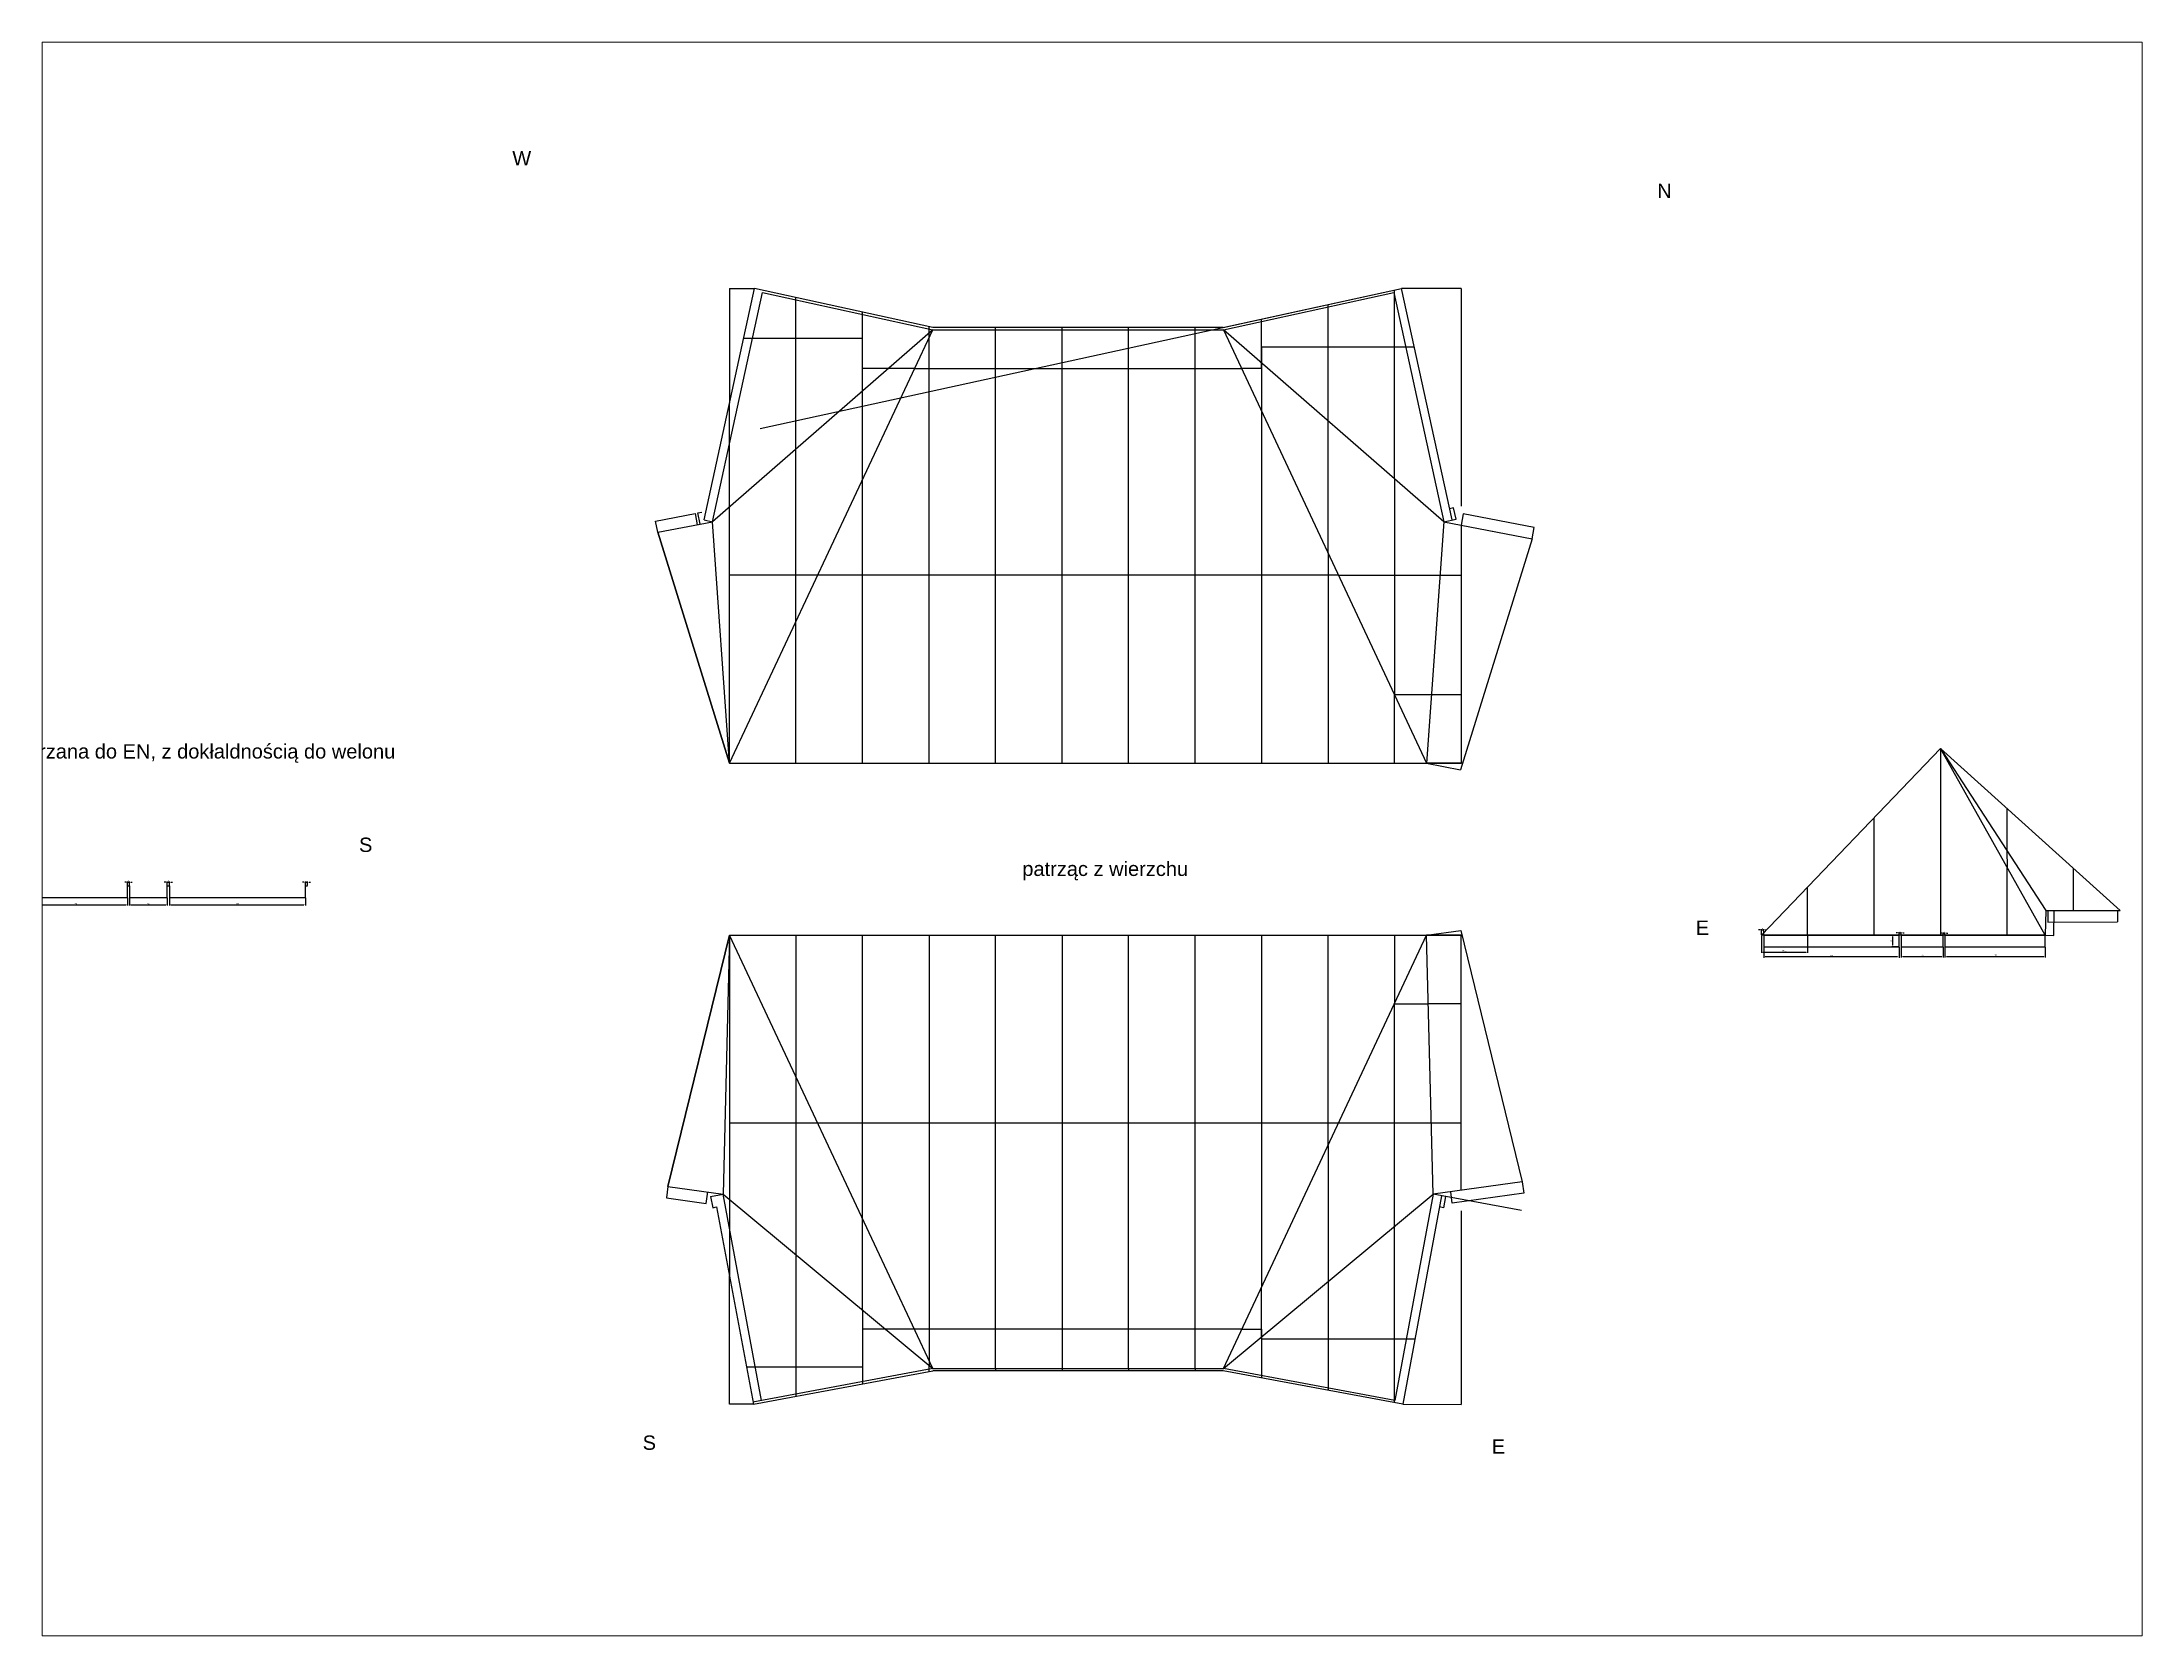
# Paper-space layout 'Layout1' of a CAD drawing. Header units: millimetres. Extents: x 26 to 231, y 20 to 176.
# The model-space entities are those that its viewports show. They can reach past a viewport. Long polylines and large blocks are cut down to what shows.
import ezdxf

# ---------------------------------------------------------------- set-up
doc = ezdxf.new("R2010")
doc.units = ezdxf.units.MM
for name, color, linetype in [('+bryła6', 122, 'Continuous'), ('+kalenica główna', 70, 'Continuous'), ('+kalenice2', 130, 'Continuous'), ('+literki', 7, 'Continuous')]:
    doc.layers.add(name, color=color, linetype=linetype)
for name, color, linetype, transparency in [('+obecna przycieta szmata', 211, 'Continuous', 0.6), ('+szwy5.e', 170, 'Continuous', 0.6), ('+szwy5.e - wymiary', 150, 'Continuous', 0.6), ('+szwy5.n', 170, 'Continuous', 0.6), ('+szwy5.s', 170, 'Continuous', 0.6), ('+szwy5.w', 170, 'Continuous', 0.6), ('+szwy5.w-wymiary', 150, 'Continuous', 0.6), ('obecna przycieta szmata', 211, 'Continuous', 0.6), ('szwy5.e', 170, 'Continuous', 0.6)]:
    doc.layers.add(name, color=color, linetype=linetype, transparency=transparency)
doc.styles.get("Standard").update_dxf_attribs({"font": 'arial.ttf'})
doc.dimstyles.new('ISO-25', dxfattribs={"dimtxt": 2.5, "dimasz": 2.5, "dimexe": 1.25, "dimexo": 0.625, "dimtad": 1, "dimtxsty": 'Standard', "dimcen": 2.5, "dimadec": 0, "dimazin": 0, "dimtfac": 1, "dimtmove": 0, "dimatfit": 3, "dimfxl": 1, "dimarcsym": 0})

# ---------------------------------------------------------------- blocks, each defined once
blk = doc.blocks.new('*D155')
at = {"layer": '+szwy5.e - wymiary', "color": 0, "lineweight": -2, "transparency": 16777216}
for p, q in [((2039.4, 0), (2027.4, 0)), ((2039.4, -20), (2027.4, -20)), ((2028.7, -2.5), (2028.7, -17.5))]:
    blk.add_line(p, q, dxfattribs=at)
at = {"layer": '+szwy5.e - wymiary', "color": 0, "transparency": 16777216}
for points in [[(2028.3, -2.5), (2029.1, -2.5), (2028.7, 0)], [(2028.3, -17.5), (2029.1, -17.5), (2028.7, -20)]]:
    blk.add_solid(points, dxfattribs=at)
at = {"layer": '+szwy5.e - wymiary', "color": 0, "transparency": 16777216, "insert": (2026.8, -10), "char_height": 2.5, "attachment_point": 5, "rotation": 90}
blk.add_mtext('20', dxfattribs=at)
blk = doc.blocks.new('*D156')
at = {"layer": '+szwy5.e - wymiary', "color": 0, "lineweight": -2, "transparency": 16777216}
for p, q in [((2037.5, 4.3), (2035, 4.3)), ((2040, 0.6), (2040, 5.5)), ((2040, 4.3), (2044, 4.3)), ((2044, 0.6), (2044, 5.5)), ((2046.5, 4.3), (2049, 4.3))]:
    blk.add_line(p, q, dxfattribs=at)
at = {"layer": '+szwy5.e - wymiary', "color": 0, "transparency": 16777216}
for points in [[(2037.5, 4.7), (2037.5, 3.9), (2040, 4.3)], [(2046.5, 4.7), (2046.5, 3.9), (2044, 4.3)]]:
    blk.add_solid(points, dxfattribs=at)
at = {"layer": '+szwy5.e - wymiary', "color": 0, "transparency": 16777216, "insert": (2042, 6.2), "char_height": 2.5, "attachment_point": 5}
blk.add_mtext('4', dxfattribs=at)
blk = doc.blocks.new('*D157')
at = {"layer": '+szwy5.e - wymiary', "color": 0, "lineweight": -2, "transparency": 16777216}
for p, q in [((2114.5, 3.8), (2112, 3.8)), ((2117, 0.6), (2117, 5)), ((2117, 3.8), (2120, 3.8)), ((2120, 0.6), (2120, 5)), ((2122.5, 3.8), (2125, 3.8))]:
    blk.add_line(p, q, dxfattribs=at)
at = {"layer": '+szwy5.e - wymiary', "color": 0, "transparency": 16777216}
for points in [[(2114.5, 4.2), (2114.5, 3.3), (2117, 3.8)], [(2122.5, 4.2), (2122.5, 3.3), (2120, 3.8)]]:
    blk.add_solid(points, dxfattribs=at)
at = {"layer": '+szwy5.e - wymiary', "color": 0, "transparency": 16777216, "insert": (2118.5, 5.7), "char_height": 2.5, "attachment_point": 5}
blk.add_mtext('3', dxfattribs=at)
blk = doc.blocks.new('*D158')
at = {"layer": '+szwy5.e - wymiary', "color": 0, "lineweight": -2, "transparency": 16777216}
for p, q in [((1797.5, 9.5), (1795, 9.5)), ((1800, 0.6), (1800, 10.8)), ((1800, 9.5), (1804, 9.5)), ((1804, 0.6), (1804, 10.8)), ((1806.5, 9.5), (1809, 9.5))]:
    blk.add_line(p, q, dxfattribs=at)
at = {"layer": '+szwy5.e - wymiary', "color": 0, "transparency": 16777216}
for points in [[(1797.5, 10), (1797.5, 9.1), (1800, 9.5)], [(1806.5, 10), (1806.5, 9.1), (1804, 9.5)]]:
    blk.add_solid(points, dxfattribs=at)
at = {"layer": '+szwy5.e - wymiary', "color": 0, "transparency": 16777216, "insert": (1802, 11.4), "char_height": 2.5, "attachment_point": 5}
blk.add_mtext('4', dxfattribs=at)
blk = doc.blocks.new('*D159')
at = {"layer": '+szwy5.e - wymiary', "color": 0, "lineweight": -2, "transparency": 16777216}
for p, q in [((1800, -0.6), (1800, -30.6)), ((1802.5, -29.3), (1878, -29.3)), ((1880.5, -0.6), (1880.5, -30.6))]:
    blk.add_line(p, q, dxfattribs=at)
at = {"layer": '+szwy5.e - wymiary', "color": 0, "transparency": 16777216}
for points in [[(1802.5, -28.9), (1802.5, -29.8), (1800, -29.3)], [(1878, -28.9), (1878, -29.8), (1880.5, -29.3)]]:
    blk.add_solid(points, dxfattribs=at)
at = {"layer": '+szwy5.e - wymiary', "color": 0, "transparency": 16777216, "insert": (1840.3, -27.2), "char_height": 2.5, "attachment_point": 5}
blk.add_mtext('80,5', dxfattribs=at)
blk = doc.blocks.new('*D160')
at = {"layer": '+szwy5.e - wymiary', "color": 0, "lineweight": -2, "transparency": 16777216}
for p, q in [((1804, -20.6), (1804, -39.2)), ((2040, -20.6), (2040, -39.2)), ((2037.5, -37.9), (1806.5, -37.9))]:
    blk.add_line(p, q, dxfattribs=at)
at = {"layer": '+szwy5.e - wymiary', "color": 0, "transparency": 16777216}
for points in [[(1806.5, -37.5), (1806.5, -38.3), (1804, -37.9)], [(2037.5, -37.5), (2037.5, -38.3), (2040, -37.9)]]:
    blk.add_solid(points, dxfattribs=at)
at = {"layer": '+szwy5.e - wymiary', "color": 0, "transparency": 16777216, "insert": (1922, -36), "char_height": 2.5, "attachment_point": 5}
blk.add_mtext('236', dxfattribs=at)
blk = doc.blocks.new('*D161')
at = {"layer": '+szwy5.e - wymiary', "color": 0, "lineweight": -2, "transparency": 16777216}
for p, q in [((2044, -20.6), (2044, -38.6)), ((2117, -20.6), (2117, -38.6)), ((2046.5, -37.4), (2114.5, -37.4))]:
    blk.add_line(p, q, dxfattribs=at)
at = {"layer": '+szwy5.e - wymiary', "color": 0, "transparency": 16777216}
for points in [[(2046.5, -36.9), (2046.5, -37.8), (2044, -37.4)], [(2114.5, -36.9), (2114.5, -37.8), (2117, -37.4)]]:
    blk.add_solid(points, dxfattribs=at)
at = {"layer": '+szwy5.e - wymiary', "color": 0, "transparency": 16777216, "insert": (2080.5, -35.5), "char_height": 2.5, "attachment_point": 5}
blk.add_mtext('73', dxfattribs=at)
blk = doc.blocks.new('*D162')
at = {"layer": '+szwy5.e - wymiary', "color": 0, "lineweight": -2, "transparency": 16777216}
for p, q in [((2120, -20.6), (2120, -38.6)), ((2295, -20.6), (2295, -38.6)), ((2122.5, -37.3), (2292.5, -37.3))]:
    blk.add_line(p, q, dxfattribs=at)
at = {"layer": '+szwy5.e - wymiary', "color": 0, "transparency": 16777216}
for points in [[(2122.5, -36.9), (2122.5, -37.7), (2120, -37.3)], [(2292.5, -36.9), (2292.5, -37.7), (2295, -37.3)]]:
    blk.add_solid(points, dxfattribs=at)
at = {"layer": '+szwy5.e - wymiary', "color": 0, "transparency": 16777216, "insert": (2207.5, -35.4), "char_height": 2.5, "attachment_point": 5}
blk.add_mtext('175', dxfattribs=at)
blk = doc.blocks.new('*D180')
at = {"layer": '+szwy5.w-wymiary', "color": 0, "lineweight": -2, "transparency": 16777216}
for p, q in [((-1230.8, 65.3), (-1230.8, 51.6)), ((-1228.3, 52.9), (-1052.3, 52.9)), ((-1049.8, 65.3), (-1049.8, 51.6))]:
    blk.add_line(p, q, dxfattribs=at)
at = {"layer": '+szwy5.w-wymiary', "color": 0, "transparency": 16777216}
for points in [[(-1228.3, 53.3), (-1228.3, 52.5), (-1230.8, 52.9)], [(-1052.3, 53.3), (-1052.3, 52.5), (-1049.8, 52.9)]]:
    blk.add_solid(points, dxfattribs=at)
at = {"layer": '+szwy5.w-wymiary', "color": 0, "transparency": 16777216, "insert": (-1140.3, 54.8), "char_height": 2.5, "attachment_point": 5}
blk.add_mtext('181', dxfattribs=at)
blk = doc.blocks.new('*D181')
at = {"layer": '+szwy5.w-wymiary', "color": 0, "lineweight": -2, "transparency": 16777216}
for p, q in [((-1046.8, 65.3), (-1046.8, 51.6)), ((-1044.3, 52.9), (-983.3, 52.9)), ((-980.8, 65.3), (-980.8, 51.6))]:
    blk.add_line(p, q, dxfattribs=at)
at = {"layer": '+szwy5.w-wymiary', "color": 0, "transparency": 16777216}
for points in [[(-1044.3, 53.3), (-1044.3, 52.5), (-1046.8, 52.9)], [(-983.3, 53.3), (-983.3, 52.5), (-980.8, 52.9)]]:
    blk.add_solid(points, dxfattribs=at)
at = {"layer": '+szwy5.w-wymiary', "color": 0, "transparency": 16777216, "insert": (-1013.8, 54.8), "char_height": 2.5, "attachment_point": 5}
blk.add_mtext('66', dxfattribs=at)
blk = doc.blocks.new('*D182')
at = {"layer": '+szwy5.w-wymiary', "color": 0, "lineweight": -2, "transparency": 16777216}
for p, q in [((-976.8, 65.3), (-976.8, 51.6)), ((-974.3, 52.9), (-742.3, 52.9)), ((-739.8, 65.3), (-739.8, 51.6))]:
    blk.add_line(p, q, dxfattribs=at)
at = {"layer": '+szwy5.w-wymiary', "color": 0, "transparency": 16777216}
for points in [[(-974.3, 53.3), (-974.3, 52.5), (-976.8, 52.9)], [(-742.3, 53.3), (-742.3, 52.5), (-739.8, 52.9)]]:
    blk.add_solid(points, dxfattribs=at)
at = {"layer": '+szwy5.w-wymiary', "color": 0, "transparency": 16777216, "insert": (-858.3, 54.8), "char_height": 2.5, "attachment_point": 5}
blk.add_mtext('237', dxfattribs=at)
blk = doc.blocks.new('*D183')
at = {"layer": '+szwy5.w-wymiary', "color": 0, "lineweight": -2, "transparency": 16777216}
for p, q in [((-1052.3, 92.5), (-1054.8, 92.5)), ((-1049.8, 86.6), (-1049.8, 93.7)), ((-1049.8, 92.5), (-1046.8, 92.5)), ((-1046.8, 86.6), (-1046.8, 93.7)), ((-1044.3, 92.5), (-1041.8, 92.5))]:
    blk.add_line(p, q, dxfattribs=at)
at = {"layer": '+szwy5.w-wymiary', "color": 0, "transparency": 16777216}
for points in [[(-1052.3, 92.9), (-1052.3, 92.1), (-1049.8, 92.5)], [(-1044.3, 92.9), (-1044.3, 92.1), (-1046.8, 92.5)]]:
    blk.add_solid(points, dxfattribs=at)
at = {"layer": '+szwy5.w-wymiary', "color": 0, "transparency": 16777216, "insert": (-1048.3, 94.4), "char_height": 2.5, "attachment_point": 5}
blk.add_mtext('3', dxfattribs=at)
blk = doc.blocks.new('*D184')
at = {"layer": '+szwy5.w-wymiary', "color": 0, "lineweight": -2, "transparency": 16777216}
for p, q in [((-983.3, 92.5), (-985.8, 92.5)), ((-980.8, 86.6), (-980.8, 93.7)), ((-980.8, 92.5), (-976.8, 92.5)), ((-976.8, 86.6), (-976.8, 93.7)), ((-974.3, 92.5), (-971.8, 92.5))]:
    blk.add_line(p, q, dxfattribs=at)
at = {"layer": '+szwy5.w-wymiary', "color": 0, "transparency": 16777216}
for points in [[(-983.3, 92.9), (-983.3, 92.1), (-980.8, 92.5)], [(-974.3, 92.9), (-974.3, 92.1), (-976.8, 92.5)]]:
    blk.add_solid(points, dxfattribs=at)
at = {"layer": '+szwy5.w-wymiary', "color": 0, "transparency": 16777216, "insert": (-978.8, 94.4), "char_height": 2.5, "attachment_point": 5}
blk.add_mtext('4', dxfattribs=at)
blk = doc.blocks.new('*D185')
at = {"layer": '+szwy5.w-wymiary', "color": 0, "lineweight": -2, "transparency": 16777216}
for p, q in [((-742.3, 92.5), (-744.8, 92.5)), ((-739.8, 86.6), (-739.8, 93.7)), ((-739.8, 92.5), (-735.8, 92.5)), ((-735.8, 86.6), (-735.8, 93.7)), ((-733.3, 92.5), (-730.8, 92.5))]:
    blk.add_line(p, q, dxfattribs=at)
at = {"layer": '+szwy5.w-wymiary', "color": 0, "transparency": 16777216}
for points in [[(-742.3, 92.9), (-742.3, 92.1), (-739.8, 92.5)], [(-733.3, 92.9), (-733.3, 92.1), (-735.8, 92.5)]]:
    blk.add_solid(points, dxfattribs=at)
at = {"layer": '+szwy5.w-wymiary', "color": 0, "transparency": 16777216, "insert": (-737.8, 94.4), "char_height": 2.5, "attachment_point": 5}
blk.add_mtext('4', dxfattribs=at)

msp = doc.modelspace()

# ---------------------------------------------------------------- linework, layer by layer
at = {"layer": '+bryła6', "transparency": 33554687, "extrusion": (-0.213314, -0.976984, -2.3207e-13)}
msp.add_line((-29.749, 720.907), (57.497, 1120.493), dxfattribs=at)
at = {"layer": '+bryła6', "transparency": 33554687, "extrusion": (8.65366e-13, -9.62161e-11, -1)}
for p, q in [((57.497, 1120.493), (354.5, 1055.646)), ((861.5, 1055.646), (1158.503, 1120.493, 0)), ((354.5, 1055.646), (861.5, 1055.646))]:
    msp.add_line(p, q, dxfattribs=at)
at = {"layer": '+bryła6', "transparency": 33554687, "extrusion": (0.213314, -0.976984, 9.4187e-11)}
msp.add_line((1158.503, 1120.493, 0), (1245.749, 720.907, 0), dxfattribs=at)
at = {"layer": '+bryła6', "transparency": 33554687, "extrusion": (-0.458724, -0.695276, 0.55332)}
for p in [(354.5, 1055.646), (0, 300)]:
    msp.add_line(p, (-29.749, 720.907), dxfattribs=at)
at = {"layer": '+bryła6', "transparency": 33554687, "extrusion": (1.90012e-12, -0.91048, 0.413554)}
for p, q in [((0, 300), (354.5, 1055.646)), ((861.5, 1055.646), (1216, 300, 0))]:
    msp.add_line(p, q, dxfattribs=at)
at = {"layer": '+bryła6', "transparency": 33554687, "extrusion": (0.458724, -0.695276, 0.55332)}
for q in [(861.5, 1055.646, 0), (1216, 300, 0)]:
    msp.add_line((1245.749, 720.907, 0), q, dxfattribs=at)
at = {"layer": '+bryła6', "transparency": 33554687, "extrusion": (0.126124, -0.653941, 0.745959)}
for q in [(-29.749, 720.907), (0, 300)]:
    msp.add_line((-124.993, 702.537), q, dxfattribs=at)
at = {"layer": '+bryła6', "transparency": 33554687, "extrusion": (-0.126124, -0.653941, 0.745959)}
for p, q in [((1245.749, 720.907, 0), (1399.908, 691.175, 0)), ((1399.908, 691.175, 0), (1274.914, 288.637, 0))]:
    msp.add_line(p, q, dxfattribs=at)
at = {"layer": '+bryła6', "transparency": 33554687, "extrusion": (3.23031e-12, -0.951398, -0.307964)}
msp.add_line((0, 300), (1216, 300, 0), dxfattribs=at)
at = {"layer": '+bryła6', "transparency": 33554687, "extrusion": (-0.717613, 0.689291, 0.099541)}
msp.add_line((2112.5, 325.34), (1800, 0), dxfattribs=at)
at = {"layer": '+bryła6', "transparency": 33554687, "extrusion": (-3.28418e-14, 0.989733, 0.142927)}
for q in [(2112.5, 325.34), (1800, 0)]:
    msp.add_line((2295, 0), q, dxfattribs=at)
at = {"layer": '+bryła6', "transparency": 33554687, "extrusion": (0.018013, 0.999838, 1.15673e-13)}
for p, q in [((2112.5, 325.34), (2295.775, 42.993)), ((2295.775, 42.993), (2295, 0))]:
    msp.add_line(p, q, dxfattribs=at)
at = {"layer": '+bryła6', "transparency": 33554687, "extrusion": (-0.002704, 0.98639, 0.164399)}
for p, q in [((2425.774, 43.349), (2112.5, 325.34)), ((2295.775, 42.993), (2425.774, 43.349))]:
    msp.add_line(p, q, dxfattribs=at)
at = {"layer": '+bryła6', "transparency": 33554687, "extrusion": (-0.398949, 0.723319, 0.563604)}
for p, q in [((0, 0), (-11.297, -451.401)), ((-11.297, -451.401), (354.5, -755.646, 0))]:
    msp.add_line(p, q, dxfattribs=at)
at = {"layer": '+bryła6', "transparency": 33554687, "extrusion": (3.50499e-11, 0.91048, 0.413554)}
for p, q in [((354.5, -755.646), (0, 0)), ((861.5, -755.646), (1216, 0))]:
    msp.add_line(p, q, dxfattribs=at)
at = {"layer": '+bryła6', "transparency": 33554687, "extrusion": (-0.008326, 0.060355, 0.998142)}
for p, q in [((1216, 0), (1275.437, 8.2, 0)), ((1382.824, -429.945, 0), (1227.297, -451.401, 0))]:
    msp.add_line(p, q, dxfattribs=at)
at = {"layer": '+bryła6', "transparency": 33554687}
for p, q in [((1275.437, 8.2, 0), (1382.824, -429.945, 0)), ((354.5, -755.646), (861.5, -755.646))]:
    msp.add_line(p, q, dxfattribs=at)
at = {"layer": '+bryła6', "transparency": 33554687, "extrusion": (0.098073, 0.71088, 0.696442)}
for q in [(0, 0), (-11.297, -451.401)]:
    msp.add_line((-107.387, -438.145), q, dxfattribs=at)
at = {"layer": '+bryła6', "transparency": 33554687, "extrusion": (0.674861, 0.077452, 0.733869)}
msp.add_line((1227.297, -451.401, 0), (1216, 0), dxfattribs=at)
at = {"layer": '+bryła6', "transparency": 33554687, "extrusion": (-0.135099, 0.726413, 0.673849)}
msp.add_line((55.625, -811.231), (-11.297, -451.401), dxfattribs=at)
at = {"layer": '+bryła6', "transparency": 33554687, "extrusion": (0.398949, 0.723319, 0.563604)}
msp.add_line((861.5, -755.646, 0), (1227.297, -451.401, 0), dxfattribs=at)
at = {"layer": '+bryła6', "transparency": 33554687, "extrusion": (0.135099, 0.726413, 0.673849)}
for p, q in [((1227.297, -451.401, 0), (1160.375, -811.231, 0)), ((1381.65, -480.108, 0), (1227.297, -451.401, 0))]:
    msp.add_line(p, q, dxfattribs=at)
at = {"layer": '+bryła6', "transparency": 33554687, "extrusion": (2.90577e-13, -1.56928e-12, -1)}
msp.add_line((354.5, -755.646), (40.878, -813.974), dxfattribs=at)
at = {"layer": '+bryła6', "transparency": 33554687, "extrusion": (5.27343e-10, 0.413554, 0.91048)}
msp.add_line((354.5, -755.646), (861.5, -755.646, 0), dxfattribs=at)
at = {"layer": '+bryła6', "transparency": 33554687, "extrusion": (-4.55093e-11, 5.8132e-12, -1)}
msp.add_line((1160.375, -811.231, 0), (861.5, -755.646, 0), dxfattribs=at)
at = {"layer": '+kalenica główna', "transparency": 33554687, "extrusion": (-0.189213, -0.981055, 0.041592)}
msp.add_line((1216, 300, 0), (1274.914, 288.637, 0), dxfattribs=at)
at = {"layer": '+kalenica główna', "transparency": 33554687, "extrusion": (3.50499e-11, 0.91048, 0.413554)}
msp.add_line((0, 0), (1276, 0), dxfattribs=at)
at = {"layer": '+kalenica główna', "transparency": 33554687}
msp.add_line((1216, 0), (1275.437, 8.2, 0), dxfattribs=at)
at = {"layer": '+kalenice2', "transparency": 33554687}
for p, q in [((153.876, 628), (0, 628)), ((1062.124, 628, 0), (153.876, 628)), ((1062.124, 628, 0), (1239.182, 628, 0)), ((1276, -328), (0, -328))]:
    msp.add_line(p, q, dxfattribs=at)
at = {"layer": '+kalenice2', "transparency": 33554687, "extrusion": (-9.50283e-11, 1.28208e-10, -1)}
msp.add_line((1239.182, 628, 0), (1276.125, 628, 0), dxfattribs=at)
at = {"layer": '+obecna przycieta szmata', "transparency": 33554687}
for p, q in [((24.787, 1041), (232, 1041)), ((232, 988), (232, 1041)), ((276.849, 988), (232, 988)), ((322.765, 988), (893.235, 988))]:
    msp.add_line(p, q, dxfattribs=at)
at = {"layer": '+obecna przycieta szmata', "transparency": 33554687, "extrusion": (1.05713e-11, -1.17286e-10, -1)}
for q in [(928, 997.714, 0), (1194.488, 1026, 0)]:
    msp.add_line((928, 1026, 0), q, dxfattribs=at)
at = {"layer": '+obecna przycieta szmata', "transparency": 33554687, "extrusion": (-0.609269, -0.699383, -0.373704)}
for q in [(928, 997.714, 0), (893.235, 988, 0)]:
    msp.add_line((928, 988, 0), q, dxfattribs=at)
at = {"layer": '+obecna przycieta szmata', "transparency": 33554687, "extrusion": (-1.16522e-14, 6.57616e-13, -1)}
msp.add_line((322.765, 988), (276.849, 988), dxfattribs=at)
at = {"layer": '+obecna przycieta szmata', "transparency": 33554687, "extrusion": (-6.03594e-11, 9.41304e-11, -1)}
msp.add_line((1216, 300, 0), (1276, 300, 0), dxfattribs=at)
at = {"layer": '+szwy5.e', "transparency": 33554687, "extrusion": (-4.44089e-15, -0.142927, 0.989733)}
msp.add_line((2112.5, 325.34), (1800, 0), dxfattribs=at)
at = {"layer": '+szwy5.e', "transparency": 33554687, "extrusion": (-4.11023e-15, -0.002589, 0.999997)}
msp.add_line((2112.5, 325.34), (2112.5, 0), dxfattribs=at)
at = {"layer": '+szwy5.e', "transparency": 33554687, "extrusion": (0.000450599, -0.164398, 0.986394)}
for p, q in [((2425.774, 43.349), (2112.5, 325.34)), ((2299.775, 42.996, -0.001), (2421.274, 43.329, -0.001))]:
    msp.add_line(p, q, dxfattribs=at)
at = {"layer": '+szwy5.e', "transparency": 33554687}
for p, q in [((2228.025, 221.351), (2228.229, 147.052)), ((2344.514, 43.127), (2344.312, 116.676))]:
    msp.add_line(p, q, dxfattribs=at)
at = {"layer": '+szwy5.e', "transparency": 33554687, "extrusion": (3.7503e-15, 1.21292e-14, -1)}
for p, q in [((1996.5, 0), (1996.5, 204.574)), ((2228.5, 0), (2228.5, 118.549)), ((1880.5, 0), (1880.5, 83.808))]:
    msp.add_line(p, q, dxfattribs=at)
at = {"layer": '+szwy5.e', "transparency": 33554687, "extrusion": (0.246468, 0.159985, 0.955855)}
msp.add_line((2228.229, 147.052), (2228.5, 118.549), dxfattribs=at)
at = {"layer": '+szwy5.e', "transparency": 33554687, "extrusion": (-1.88939e-14, 2.29972e-14, -1)}
for p, q in [((2299.775, 42.996, -0.001), (2299.829, 22.997, -0.001)), ((2421.274, 43.329, -0.001), (2421.329, 23.33, -0.001)), ((2299.829, 22.997, -0.001), (2421.329, 23.33, -0.001))]:
    msp.add_line(p, q, dxfattribs=at)
at = {"layer": '+szwy5.e', "transparency": 33554687, "extrusion": (-9.38631e-13, 1.38714e-13, -1)}
for p, q in [((2309.998, -0.27), (2310.778, 43.034)), ((2295, 0), (2309.998, -0.27))]:
    msp.add_line(p, q, dxfattribs=at)
at = {"layer": '+szwy5.n', "transparency": 33554687, "extrusion": (-0.213314, -0.976984, -2.3207e-13)}
msp.add_line((-44.403, 724.107), (43.695, 1127.601), dxfattribs=at)
at = {"layer": '+szwy5.n', "transparency": 33554559, "extrusion": (5.66447e-13, 6.69753e-13, -1)}
for q in [(0, 927.475), (43.695, 1127.601)]:
    msp.add_line((0, 1127.601), q, dxfattribs=at)
at = {"layer": '+szwy5.n', "transparency": 33554687, "extrusion": (8.65366e-13, -9.62161e-11, -1)}
for p, q in [((354.932, 1059.646), (43.695, 1127.601)), ((861.068, 1059.646), (1172.305, 1127.601, 0)), ((1044, 896.66, 0), (1044, 1099.587, 0)), ((1160, 795.607, 0), (1160, 1124.914, 0)), ((928, 997.714, 0), (928, 1074.259, 0)), ((861.068, 1059.646), (354.932, 1059.646)), ((1245.749, 720.907, 0), (1267.242, 725.6, 0))]:
    msp.add_line(p, q, dxfattribs=at)
at = {"layer": '+szwy5.n', "transparency": 33554687, "extrusion": (0.213314, -0.976984, 9.4187e-11)}
for p, q in [((53.658, 883.356, 0), (1172.305, 1127.601, 0)), ((1260.403, 724.107, 0), (1172.305, 1127.601, 0)), ((1262.976, 745.139, 0), (1256.137, 743.646, 0)), ((1267.242, 725.6, 0), (1262.976, 745.139, 0))]:
    msp.add_line(p, q, dxfattribs=at)
at = {"layer": '+szwy5.n', "transparency": 33554687, "extrusion": (5.66447e-13, 6.69753e-13, -1)}
for p, q in [((116, 847.876), (116, 1111.814)), ((232, 948.929), (232, 1086.486)), ((348, 1049.983), (348, 1061.159)), ((0, 746.822), (0, 927.475))]:
    msp.add_line(p, q, dxfattribs=at)
at = {"layer": '+szwy5.n', "transparency": 33554559, "extrusion": (9.24186e-12, -1.00868e-10, -1)}
for q in [(1172.305, 1127.601, 0), (1276, 747.983, 0)]:
    msp.add_line((1276, 1127.601, 0), q, dxfattribs=at)
at = {"layer": '+szwy5.n', "transparency": 33554687, "extrusion": (1.93579e-13, 3.97926e-13, -1)}
for p, q in [((348, 1041.79), (348, 1049.983)), ((232, 794.527), (232, 948.929)), ((116, 547.263), (116, 847.876)), ((0, 300), (0, 746.822))]:
    msp.add_line(p, q, dxfattribs=at)
at = {"layer": '+szwy5.n', "transparency": 33554687, "extrusion": (-0.744434, 0.34924, -0.569077)}
for p, q in [((348, 300), (348, 1041.79)), ((232, 300), (232, 794.527)), ((116, 300), (116, 547.263))]:
    msp.add_line(p, q, dxfattribs=at)
at = {"layer": '+szwy5.n', "transparency": 33554687, "extrusion": (2.47631e-12, -1, -7.44156e-11)}
for p, q in [((464, 1055.646), (464, 1059.646)), ((580, 1055.646), (580, 1059.646)), ((696, 1055.646), (696, 1059.646)), ((812, 1055.646), (812, 1059.646))]:
    msp.add_line(p, q, dxfattribs=at)
at = {"layer": '+szwy5.n', "transparency": 33554687, "extrusion": (8.88345e-13, -0.005408, -0.999985)}
msp.add_line((464, 300), (464, 1055.646), dxfattribs=at)
at = {"layer": '+szwy5.n', "transparency": 33554687, "extrusion": (8.8829e-13, -0.005408, -0.999985)}
for p, q in [((580, 300), (580, 1055.646)), ((696, 300), (696, 1055.646)), ((812, 300), (812, 1055.646))]:
    msp.add_line(p, q, dxfattribs=at)
at = {"layer": '+szwy5.n', "transparency": 33554687, "extrusion": (-6.43623e-11, 8.95382e-11, -1)}
for p, q in [((928, 997.714, 0), (928, 913.895, 0)), ((1044, 666.632, 0), (1044, 896.66, 0)), ((1160, 795.607, 0), (1160, 419.369, 0))]:
    msp.add_line(p, q, dxfattribs=at)
at = {"layer": '+szwy5.n', "transparency": 33554687, "extrusion": (8.04926e-13, 4.94049e-15, -1)}
for p, q in [((928, 913.895), (928, 300)), ((1044, 666.632, 0), (1044, 300)), ((1160, 300), (1160, 419.369))]:
    msp.add_line(p, q, dxfattribs=at)
at = {"layer": '+szwy5.n', "transparency": 33554687, "extrusion": (0.189377, -0.981904, -2.28318e-13)}
for p, q in [((-128.781, 722.175), (-60.048, 735.432)), ((-60.048, 735.432), (-56.26, 715.794)), ((-55.138, 736.379), (-48.265, 737.704)), ((-51.35, 716.74), (-55.138, 736.379)), ((-124.993, 702.537), (-128.781, 722.175))]:
    msp.add_line(p, q, dxfattribs=at)
at = {"layer": '+szwy5.n', "transparency": 33554687, "extrusion": (-0.189377, -0.981904, -8.0573e-11)}
for p, q in [((1279.975, 734.674, 0), (1276.186, 715.036, 0)), ((1403.695, 710.813, 0), (1279.975, 734.674, 0)), ((1399.908, 691.175, 0), (1403.695, 710.813, 0))]:
    msp.add_line(p, q, dxfattribs=at)
at = {"layer": '+szwy5.n', "transparency": 33554687, "extrusion": (0.126124, -0.653941, 0.745959)}
for p, q in [((-124.993, 702.537), (-29.749, 720.907)), ((0, 300), (-124.993, 702.537))]:
    msp.add_line(p, q, dxfattribs=at)
at = {"layer": '+szwy5.n', "transparency": 33554687}
for p, q in [((-44.403, 724.107), (-29.749, 720.907)), ((1276, 419.369, 0), (1276, 300, 0)), ((1276, 300, 0), (1216, 300, 0))]:
    msp.add_line(p, q, dxfattribs=at)
at = {"layer": '+szwy5.n', "transparency": 33554687, "extrusion": (-9.50382e-11, 1.28211e-10, -1)}
for p, q in [((1276.177, 715.038, 0), (1276, 419.369, 0)), ((1399.908, 691.175, 0), (1274.914, 288.637, 0)), ((1278.443, 300, 0), (1276, 300, 0))]:
    msp.add_line(p, q, dxfattribs=at)
at = {"layer": '+szwy5.n', "transparency": 33554687, "extrusion": (-0.002004, -0.010391, -0.999944)}
msp.add_line((1276.186, 715.036, 0), (1399.908, 691.175, 0), dxfattribs=at)
at = {"layer": '+szwy5.n', "transparency": 33554559, "extrusion": (-5.81552e-11, 9.66677e-11, -1)}
msp.add_line((1224.437, 419.369, 0), (1160, 419.369, 0), dxfattribs=at)
at = {"layer": '+szwy5.n', "transparency": 33554559, "extrusion": (-9.10317e-11, 1.15488e-10, -1)}
msp.add_line((1276, 419.369, 0), (1224.437, 419.369, 0), dxfattribs=at)
at = {"layer": '+szwy5.s', "transparency": 33554687, "extrusion": (1.47296e-11, -1.47679e-12, -1)}
for p, q in [((0, 0), (0, -460.797, 0)), ((116, -247.263, 0), (116, -557.278, 0)), ((232, -653.759, 0), (232, -494.527, 0)), ((348, -741.79, 0), (348, -750.239, 0))]:
    msp.add_line(p, q, dxfattribs=at)
at = {"layer": '+szwy5.s', "transparency": 33554687, "extrusion": (-0.098073, 0.71088, 0.696442)}
msp.add_line((1275.437, 8.2, 0), (1382.824, -429.945, 0), dxfattribs=at)
at = {"layer": '+szwy5.s', "transparency": 33554687}
for p, q in [((1276, 0, 0), (1277.438, 0.036, 0)), ((1276, 0, 0), (1216, 0)), ((1276, -444.682, 0), (1276, 0, 0)), ((-107.387, -438.145), (-110.12, -457.957, 0)), ((1382.824, -429.945, 0), (1385.557, -449.757, 0)), ((-110.12, -457.957, 0), (-40.777, -467.523)), ((-40.777, -467.523), (-38.043, -447.711)), ((-32.926, -455.424), (-29.269, -475.086)), ((-29.269, -475.086), (-22.387, -473.807)), ((0, -460.797, 0), (0, -594.178)), ((1242.044, -454.144, 0), (1174.391, -817.906, 0)), ((1245.269, -475.086), (1238.387, -473.807)), ((1248.926, -455.424, 0), (1245.269, -475.086)), ((1260.739, -466.977, 0), (1258.006, -447.164, 0)), ((1385.557, -449.757, 0), (1260.739, -466.977, 0)), ((1160, -815.23), (1160, -507.374, 0)), ((861.131, -759.646, 0), (354.869, -759.646)), ((464, -755.646, 0), (464, -759.646, 0)), ((580, -755.646, 0), (580, -759.646, 0)), ((696, -755.646, 0), (696, -759.646, 0)), ((812, -755.646, 0), (812, -759.646, 0)), ((1174.391, -817.906, 0), (861.131, -759.646, 0))]:
    msp.add_line(p, q, dxfattribs=at)
at = {"layer": '+szwy5.s', "transparency": 33554687, "extrusion": (-0.095179, -0.689907, 0.717613)}
msp.add_line((0, 0), (-107.387, -438.145), dxfattribs=at)
at = {"layer": '+szwy5.s', "transparency": 33554687, "extrusion": (-5.82956e-13, -1.1624e-13, -1)}
for p, q in [((116, 0), (116, -247.263)), ((232, -494.527), (232, 0)), ((348, 0), (348, -741.79)), ((464, -755.646), (464, 0)), ((580, 0), (580, -755.646)), ((696, -755.646), (696, 0)), ((812, -755.646), (812, 0))]:
    msp.add_line(p, q, dxfattribs=at)
at = {"layer": '+szwy5.s', "transparency": 33554687, "extrusion": (-3.58591e-11, -0.413554, 0.91048)}
for p, q in [((928, 0), (928, -613.895)), ((1044, -366.632), (1044, 0)), ((1160, 0), (1160, -119.369))]:
    msp.add_line(p, q, dxfattribs=at)
at = {"layer": '+szwy5.s', "transparency": 33554687, "extrusion": (-3.57814e-11, 8.30762e-12, -1)}
for p, q in [((1160, -507.374, 0), (1160, -119.369)), ((1044, -366.632, 0), (1044, -603.855)), ((928, -700.335, 0), (928, -613.895, 0))]:
    msp.add_line(p, q, dxfattribs=at)
at = {"layer": '+szwy5.s', "transparency": 33554559}
for p, q in [((1160, -119.369, 0), (1218.987, -119.369, 0)), ((1276, -119.369, 0), (1218.987, -119.369, 0)), ((0, -817.906, 0), (0, -594.178)), ((41.609, -817.906), (0, -817.906, 0))]:
    msp.add_line(p, q, dxfattribs=at)
at = {"layer": '+szwy5.s', "transparency": 33554687, "extrusion": (4.14786e-13, 1.5401e-12, -1)}
msp.add_line((-32.926, -455.424), (-11.297, -451.401), dxfattribs=at)
at = {"layer": '+szwy5.s', "transparency": 33554687, "extrusion": (-4.77413e-13, -2.50704e-12, -1)}
for p, q in [((-22.387, -473.807), (41.609, -817.906)), ((116, -557.278), (116, -804.071, 0)), ((232, -653.759, 0), (232, -782.497, 0)), ((348, -760.923, 0), (348, -750.239, 0))]:
    msp.add_line(p, q, dxfattribs=at)
at = {"layer": '+szwy5.s', "transparency": 33554559, "extrusion": (-0.564058, 0.678173, 0.471084)}
msp.add_line((1276, -480.802, 0), (1276, -818.02, 0), dxfattribs=at)
at = {"layer": '+szwy5.s', "transparency": 33554687, "extrusion": (-3.55295e-11, -8.04759e-12, -1)}
for p, q in [((1044, -603.855, 0), (1044, -793.656, 0)), ((928, -700.335, 0), (928, -772.082, 0))]:
    msp.add_line(p, q, dxfattribs=at)
at = {"layer": '+szwy5.s', "transparency": 33554687, "extrusion": (-4.85658e-11, 1.5401e-12, -1)}
msp.add_line((41.609, -817.906), (354.869, -759.646), dxfattribs=at)
at = {"layer": '+szwy5.s', "transparency": 33554559, "extrusion": (-3.55295e-11, -8.04759e-12, -1)}
msp.add_line((1174.391, -817.906, 0), (1276, -818.02, 0), dxfattribs=at)
at = {"layer": '+szwy5.w', "transparency": 33554687}
for p, q in [((-1049.843, 65.969), (-1049.843, 85.969)), ((-1049.843, 85.969), (-1046.843, 85.969)), ((-1046.843, 85.969), (-1046.843, 65.969)), ((-980.843, 65.969), (-980.843, 85.969)), ((-980.843, 85.969), (-976.843, 85.969)), ((-976.843, 85.969), (-976.843, 65.969)), ((-739.843, 65.969), (-739.843, 85.969)), ((-739.843, 85.969), (-735.843, 85.969)), ((-1230.843, 65.969), (-1049.843, 65.969)), ((-1046.843, 65.969), (-980.843, 65.969)), ((-976.843, 65.969), (-739.843, 65.969))]:
    msp.add_line(p, q, dxfattribs=at)
at = {"layer": 'obecna przycieta szmata', "transparency": 33554687}
for p, q in [((1216, 0), (1276, 0, 0)), ((271.967, -687), (231.834, -687)), ((231.834, -687), (231.834, -753)), ((893.704, -687), (322.296, -687)), ((231.834, -753), (29.538, -753))]:
    msp.add_line(p, q, dxfattribs=at)
at = {"layer": 'obecna przycieta szmata', "transparency": 33554687, "extrusion": (2.63743e-12, -1.37158e-11, -1)}
msp.add_line((322.296, -687, 0), (271.967, -687, 0), dxfattribs=at)
at = {"layer": 'obecna przycieta szmata', "transparency": 33554687, "extrusion": (-3.6244e-11, 7.91915e-12, -1)}
for p, q in [((893.704, -687, 0), (928, -687, 0)), ((928, -687, 0), (928, -700.335, 0))]:
    msp.add_line(p, q, dxfattribs=at)
at = {"layer": 'obecna przycieta szmata', "transparency": 33554687, "extrusion": (-4.66161e-11, 5.19366e-12, -1)}
for q in [(928, -700.335, 0), (1195.575, -704, 0)]:
    msp.add_line((928, -704, 0), q, dxfattribs=at)
at = {"layer": 'szwy5.e', "transparency": 33554687}
for p, q in [((1804, 0), (2040, 0)), ((1804, 0), (1804, -20)), ((2040, -20), (2040, 0)), ((2044, 0), (2044, -20)), ((2117, -20), (2117, 0)), ((2120, 0), (2120, -20)), ((1804, -20), (2040, -20)), ((2044, -20), (2117, -20)), ((2120, -20), (2295, -20)), ((2295, -20), (2295, 0))]:
    msp.add_line(p, q, dxfattribs=at)
at = {"layer": 'szwy5.e', "transparency": 33554687, "extrusion": (4.05231e-15, -0.140365, 0.9901)}
for p, q in [((2044, 0), (2117, 0)), ((2120, 0), (2295, 0))]:
    msp.add_line(p, q, dxfattribs=at)

# ---------------------------------------------------------------- texts
at = {"layer": '+literki', "transparency": 33554687}
for s, p in [('W', (-378.825, 1342.367)), ('N', (1618.22, 1285.349)), ('ściana lustrzana do EN, z dokłaldnością do welonu', (-1369.154, 308.105)), ('S', (-646.21, 145.16)), ('patrząc z wierzchu', (510.754, 103.286)), ('E', (1685.371, 0.612)), ('S', (-151.484, -897.305)), ('E', (1329.502, -903.916))]:
    msp.add_text(s, height=25, dxfattribs=at).set_placement(p)

# ---------------------------------------------------------------- dimensions: what is measured, and where the dimension line sits
at = {"layer": '+szwy5.e - wymiary', "transparency": 33554687}
for base, p1, p2, picture, middle in [((1804, 9.537), (1800, 0), (1804, 0), '*D158', (1802, 11.412)), ((1880.5, -29.338), (1800, 0), (1880.5, 0), '*D159', (1840.25, -27.211)), ((2044, 4.289), (2040, 0), (2044, 0), '*D156', (2042, 6.164)), ((2120, 3.752), (2117, 0), (2120, 0), '*D157', (2118.5, 5.655)), ((1804, -37.926), (2040, -20), (1804, -20), '*D160', (1922, -36.023)), ((2117, -37.359), (2044, -20), (2117, -20), '*D161', (2080.5, -35.456)), ((2295, -37.307), (2120, -20), (2295, -20), '*D162', (2207.5, -35.406))]:
    dim = msp.add_linear_dim(base=base, p1=p1, p2=p2, dimstyle='ISO-25', dxfattribs=at)
    dim.commit()
    dim.dimension.update_dxf_attribs({"geometry": picture, "text_midpoint": middle})
dim = msp.add_linear_dim(base=(2028.668, -20), p1=(2040, 0), p2=(2040, -20), angle=90, dimstyle='ISO-25', dxfattribs=at)
dim.commit()
dim.dimension.update_dxf_attribs({"geometry": '*D155', "text_midpoint": (2026.766, -10)})
at = {"layer": '+szwy5.w-wymiary', "transparency": 33554687}
for base, p1, p2, picture, middle in [((-1046.843, 92.497), (-1049.843, 85.969), (-1046.843, 85.969), '*D183', (-1048.343, 94.399)), ((-976.843, 92.497), (-980.843, 85.969), (-976.843, 85.969), '*D184', (-978.843, 94.372)), ((-735.843, 92.497), (-739.843, 85.969), (-735.843, 85.969), '*D185', (-737.843, 94.372)), ((-1049.843, 52.88), (-1230.843, 65.969), (-1049.843, 65.969), '*D180', (-1140.343, 54.781)), ((-980.843, 52.88), (-1046.843, 65.969), (-980.843, 65.969), '*D181', (-1013.843, 54.781)), ((-739.843, 52.88), (-976.843, 65.969), (-739.843, 65.969), '*D182', (-858.343, 54.782))]:
    dim = msp.add_linear_dim(base=base, p1=p1, p2=p2, dimstyle='ISO-25', dxfattribs=at)
    dim.commit()
    dim.dimension.update_dxf_attribs({"geometry": picture, "text_midpoint": middle})

psp = doc.layouts.get("Layout1")

# ---------------------------------------------------------------- viewports
at = {"layer": '+literki', "transparency": 33554687, "view_target_point": (585.335, 167.763)}
psp.add_viewport(center=(128.5, 97.5), size=(205.6, 156), view_center_point=(46.973, 0), view_height=2779.2984, dxfattribs=at)

doc.saveas('drawing.dxf')
